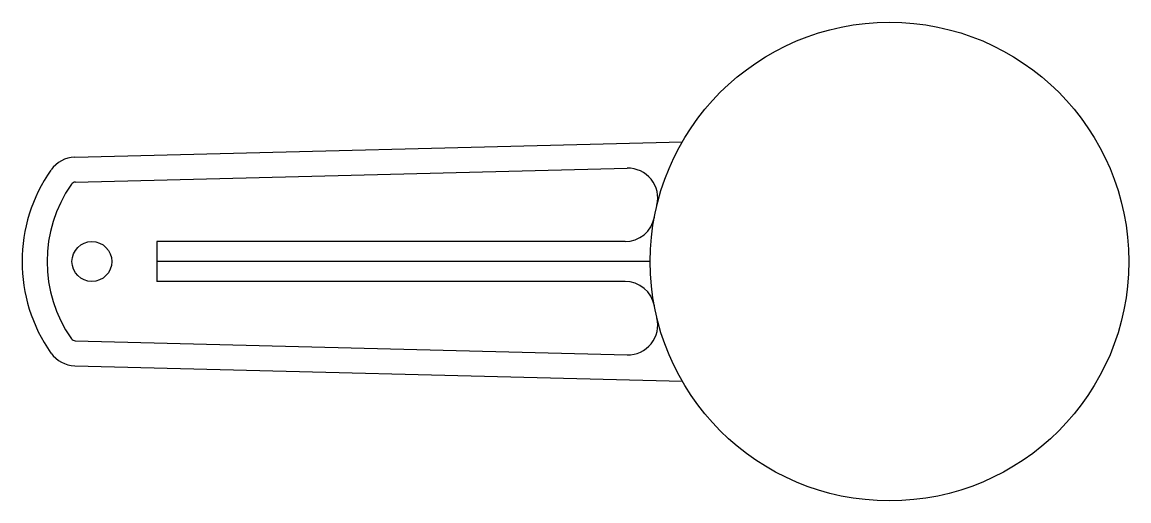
# Model space of a CAD drawing. Header units: millimetres. Extents: x 3073 to 3733, y 2002 to 2250.
# Drawn here: x 3621.6 to 3732.6, y 2161.3 to 2209.3 of the extents above; entities outside this region: 3.
import ezdxf

# ---------------------------------------------------------------- set-up
doc = ezdxf.new("R2010")
doc.units = ezdxf.units.MM
doc.linetypes.add('ACAD_ISO02W100', pattern=[15, 12, -3])
doc.layers.add('axis', color=240, linetype='ACAD_ISO02W100')

msp = doc.modelspace()

# ---------------------------------------------------------------- linework, layer by layer
for p, q in [((3626.84, 2195.75), (3687.78, 2197.29)), ((3626.9, 2193.25), (3682.25, 2194.65)), ((3682.03, 2187.29), (3635.06, 2187.29)), ((3635.06, 2187.29), (3635.06, 2183.29)), ((3684.56, 2185.29), (3635.06, 2185.29)), ((3682.03, 2183.29), (3635.06, 2183.29)), ((3626.9, 2177.34), (3682.25, 2175.93)), ((3626.84, 2174.84), (3687.78, 2173.29))]:
    msp.add_line(p, q)
msp.add_lwpolyline([(3630.56, 2185.29, -1), (3626.56, 2185.29, -1)], format="xyb", close=True)
for centre, radius in [((3708.56, 2185.29), 24), ((3628.56, 2185.29), 2), ((3248.22, 2125.75), 24)]:
    msp.add_circle(centre, radius)
for centre, radius, start, end in [((3626.92, 2192.75), 3, 91.4511, 144.9958), ((3637.56, 2185.29), 16, 144.9958, 215.0042), ((3682.32, 2191.65), 3, 346.3755, 91.4511), ((3637.56, 2185.29), 13.5, 144.9958, 215.0042), ((3626.92, 2192.75), 0.5, 91.4511, 144.9958), ((3682.03, 2190.29), 3, 270, 349.3281), ((3682.03, 2180.29), 3, 10.6719, 90), ((3682.32, 2178.93), 3, 268.5489, 13.6245), ((3626.92, 2177.84), 0.5, 215.0042, 268.5489), ((3626.92, 2177.84), 3, 215.0042, 268.5489), ((3220.87, 2119.75), 4, 12.3736, 16.5914)]:
    msp.add_arc(centre, radius, start, end)
at = {"layer": 'axis'}
msp.add_line((3248.22, 2249.52), (3248.22, 2001.99), dxfattribs=at)

doc.saveas('drawing.dxf')
